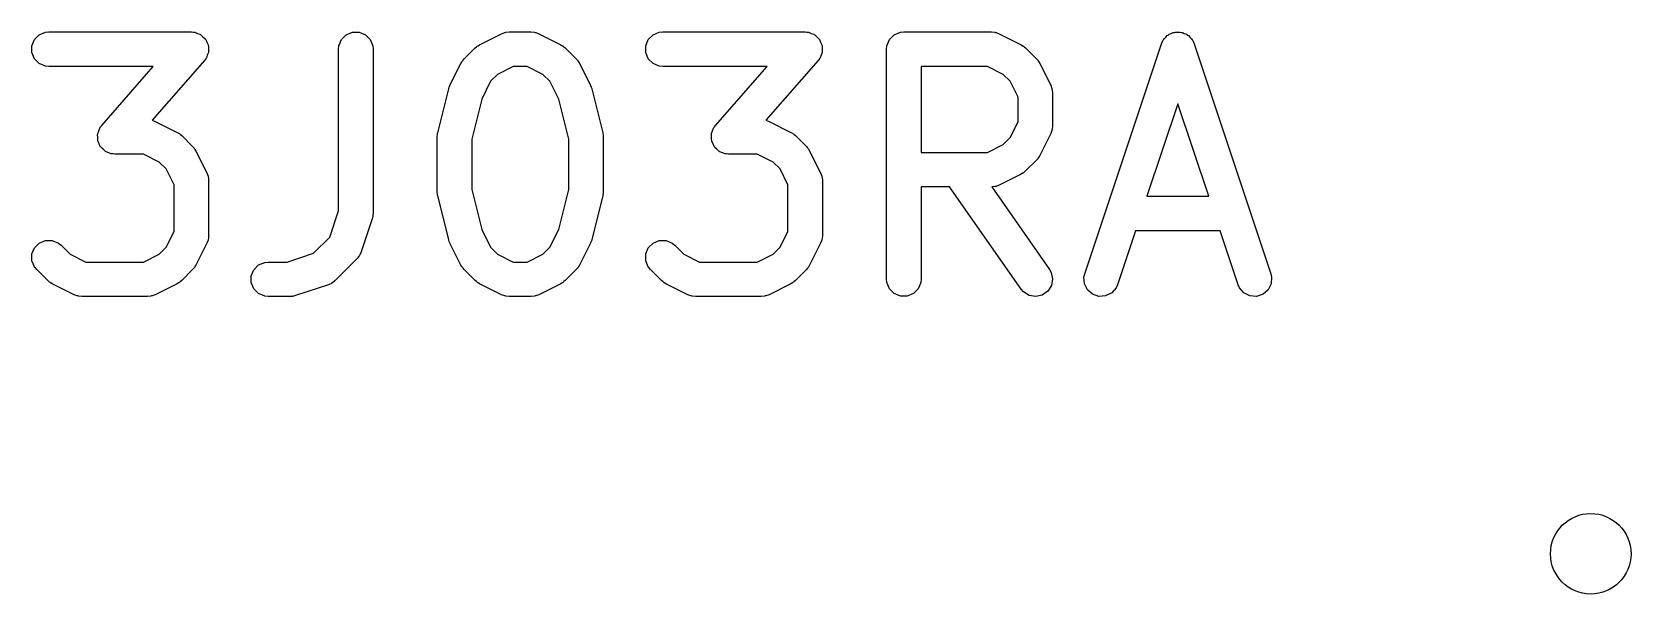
# Model space of a CAD drawing. Extents: x 0.28 to 3.32, y 0.21 to 2.59.
# Drawn here: x 2.9605 to 3.2341, y 1.0132 to 1.1094 of the extents above; entities that cross this region are included whole.
import ezdxf

# ---------------------------------------------------------------- set-up
doc = ezdxf.new("R2010")
doc.units = 0
doc.header["$MEASUREMENT"] = 0
doc.layers.add('BLACK', color=7, linetype='CONTINUOUS')

msp = doc.modelspace()

# ---------------------------------------------------------------- linework, layer by layer
at = {"layer": 'BLACK', "linetype": 'CONTINUOUS'}
for p, q in [((2.96053, 1.107), (2.96097, 1.10806)), ((2.96097, 1.10806), (2.96179, 1.10888)), ((2.96179, 1.10888), (2.96285, 1.10932)), ((2.96285, 1.10932), (2.96343, 1.10938)), ((2.96343, 1.10938), (2.9878, 1.10938)), ((2.9878, 1.10938), (2.98811, 1.10935)), ((2.98811, 1.10935), (2.98818, 1.10935)), ((2.98818, 1.10935), (2.98824, 1.10933)), ((2.98824, 1.10933), (2.98838, 1.10932)), ((2.98838, 1.10932), (2.98882, 1.10914)), ((2.98882, 1.10914), (2.98927, 1.10898)), ((2.98927, 1.10898), (2.98935, 1.10892)), ((2.98935, 1.10892), (2.98944, 1.10888)), ((2.98944, 1.10888), (2.98978, 1.10854)), ((2.98978, 1.10854), (2.99014, 1.10822)), ((2.99014, 1.10822), (2.99019, 1.10814)), ((2.99019, 1.10814), (2.99026, 1.10806)), ((2.99026, 1.10806), (2.99044, 1.10762)), ((3.01303, 1.107), (3.01347, 1.10806)), ((3.01347, 1.10806), (3.01428, 1.10888)), ((3.01428, 1.10888), (3.01535, 1.10932)), ((3.01535, 1.10932), (3.0165, 1.10932)), ((3.0165, 1.10932), (3.01756, 1.10888)), ((3.01756, 1.10888), (3.01838, 1.10806)), ((3.01838, 1.10806), (3.01882, 1.107)), ((3.0371, 1.10719), (3.04085, 1.10907)), ((3.04085, 1.10907), (3.04139, 1.10927)), ((3.04139, 1.10927), (3.0415, 1.10928)), ((3.0415, 1.10928), (3.04159, 1.10932)), ((3.04159, 1.10932), (3.04217, 1.10938)), ((3.04217, 1.10938), (3.04592, 1.10938)), ((3.04592, 1.10938), (3.04649, 1.10932)), ((3.04649, 1.10932), (3.04659, 1.10928)), ((3.04659, 1.10928), (3.0467, 1.10927)), ((3.0467, 1.10927), (3.04724, 1.10907)), ((3.04724, 1.10907), (3.05099, 1.10719)), ((3.06552, 1.107), (3.06596, 1.10806)), ((3.06596, 1.10806), (3.06678, 1.10888)), ((3.06678, 1.10888), (3.06784, 1.10932)), ((3.06784, 1.10932), (3.06842, 1.10938)), ((3.06842, 1.10938), (3.09279, 1.10938)), ((3.09279, 1.10938), (3.09309, 1.10935)), ((3.09309, 1.10935), (3.09317, 1.10935)), ((3.09317, 1.10935), (3.09322, 1.10933)), ((3.09322, 1.10933), (3.09336, 1.10932)), ((3.09336, 1.10932), (3.09381, 1.10914)), ((3.09381, 1.10914), (3.09426, 1.10898)), ((3.09426, 1.10898), (3.09434, 1.10892)), ((3.09434, 1.10892), (3.09443, 1.10888)), ((3.09443, 1.10888), (3.09477, 1.10854)), ((3.09477, 1.10854), (3.09513, 1.10822)), ((3.09513, 1.10822), (3.09517, 1.10814)), ((3.09517, 1.10814), (3.09524, 1.10806)), ((3.09524, 1.10806), (3.09543, 1.10762)), ((3.10676, 1.107), (3.10721, 1.10806)), ((3.10721, 1.10806), (3.10802, 1.10888)), ((3.10802, 1.10888), (3.10908, 1.10932)), ((3.10908, 1.10932), (3.10966, 1.10938)), ((3.10966, 1.10938), (3.12466, 1.10938)), ((3.12466, 1.10938), (3.12523, 1.10932)), ((3.12523, 1.10932), (3.12533, 1.10928)), ((3.12533, 1.10928), (3.12544, 1.10927)), ((3.12544, 1.10927), (3.12598, 1.10907)), ((3.12598, 1.10907), (3.12973, 1.10719)), ((3.15373, 1.10736), (3.15396, 1.10789)), ((3.15396, 1.10789), (3.1541, 1.10805)), ((3.1541, 1.10805), (3.1542, 1.10823)), ((3.1542, 1.10823), (3.15448, 1.10848)), ((3.15448, 1.10848), (3.15472, 1.10876)), ((3.15472, 1.10876), (3.15491, 1.10885)), ((3.15491, 1.10885), (3.15507, 1.10899)), ((3.15507, 1.10899), (3.15542, 1.10911)), ((3.15542, 1.10911), (3.15575, 1.10927)), ((3.15575, 1.10927), (3.15596, 1.10929)), ((3.15596, 1.10929), (3.15616, 1.10935)), ((3.15616, 1.10935), (3.15653, 1.10933)), ((3.15653, 1.10933), (3.1569, 1.10935)), ((3.1569, 1.10935), (3.1571, 1.10929)), ((3.1571, 1.10929), (3.15731, 1.10927)), ((3.15731, 1.10927), (3.15764, 1.10911)), ((3.15764, 1.10911), (3.15799, 1.10899)), ((3.15799, 1.10899), (3.15815, 1.10885)), ((3.15815, 1.10885), (3.15834, 1.10876)), ((3.15834, 1.10876), (3.15858, 1.10848)), ((3.15858, 1.10848), (3.15886, 1.10823)), ((3.15886, 1.10823), (3.15896, 1.10805)), ((3.15896, 1.10805), (3.1591, 1.10789)), ((3.1591, 1.10789), (3.15933, 1.10736)), ((2.96053, 1.10585), (2.96053, 1.107)), ((2.96097, 1.10478), (2.96053, 1.10585)), ((2.99051, 1.10541), (2.99036, 1.10495)), ((2.99044, 1.10762), (2.99065, 1.10719)), ((2.9907, 1.10585), (2.99051, 1.10541)), ((2.99065, 1.10719), (2.99066, 1.10709)), ((2.99066, 1.10709), (2.9907, 1.107)), ((2.9907, 1.107), (2.9907, 1.10652)), ((2.9907, 1.10652), (2.99073, 1.10604)), ((2.99073, 1.10604), (2.9907, 1.10595)), ((2.9907, 1.10595), (2.9907, 1.10585)), ((3.01297, 1.10642), (3.01303, 1.107)), ((3.01297, 1.07878), (3.01297, 1.10642)), ((3.01882, 1.107), (3.01888, 1.10642)), ((3.01888, 1.10642), (3.01888, 1.0783)), ((3.03446, 1.10476), (3.03633, 1.10664)), ((3.03633, 1.10664), (3.03656, 1.10682)), ((3.03656, 1.10682), (3.03661, 1.10688)), ((3.03661, 1.10688), (3.0367, 1.10694)), ((3.0367, 1.10694), (3.03678, 1.107)), ((3.03678, 1.107), (3.03685, 1.10703)), ((3.03685, 1.10703), (3.0371, 1.10719)), ((3.05099, 1.10719), (3.05124, 1.10703)), ((3.05124, 1.10703), (3.05131, 1.107)), ((3.05131, 1.107), (3.05139, 1.10694)), ((3.05139, 1.10694), (3.05148, 1.10688)), ((3.05148, 1.10688), (3.05153, 1.10682)), ((3.05153, 1.10682), (3.05176, 1.10664)), ((3.05176, 1.10664), (3.05363, 1.10476)), ((3.06552, 1.10585), (3.06552, 1.107)), ((3.06596, 1.10478), (3.06552, 1.10585)), ((3.0955, 1.10541), (3.09535, 1.10495)), ((3.09543, 1.10762), (3.09564, 1.10719)), ((3.09568, 1.10585), (3.0955, 1.10541)), ((3.09564, 1.10719), (3.09565, 1.10709)), ((3.09565, 1.10709), (3.09568, 1.107)), ((3.09568, 1.107), (3.09568, 1.10652)), ((3.09568, 1.10652), (3.09572, 1.10604)), ((3.09572, 1.10604), (3.09568, 1.10595)), ((3.09568, 1.10595), (3.09568, 1.10585)), ((3.10671, 1.10642), (3.10676, 1.107)), ((3.10671, 1.06705), (3.10671, 1.10642)), ((3.12973, 1.10719), (3.12998, 1.10703)), ((3.12998, 1.10703), (3.13005, 1.107)), ((3.13005, 1.107), (3.13013, 1.10694)), ((3.13013, 1.10694), (3.13022, 1.10688)), ((3.13022, 1.10688), (3.13027, 1.10682)), ((3.13027, 1.10682), (3.1305, 1.10664)), ((3.1305, 1.10664), (3.13237, 1.10476)), ((3.14061, 1.06799), (3.15373, 1.10736)), ((3.15933, 1.10736), (3.17245, 1.06799)), ((2.96179, 1.10397), (2.96097, 1.10478)), ((2.96285, 1.10353), (2.96179, 1.10397)), ((2.96343, 1.10347), (2.96285, 1.10353)), ((2.98129, 1.10347), (2.96343, 1.10347)), ((2.97246, 1.09337), (2.98129, 1.10347)), ((2.99002, 1.10448), (2.98109, 1.09427)), ((2.9902, 1.10473), (2.99002, 1.10448)), ((2.99026, 1.10478), (2.9902, 1.10473)), ((2.99028, 1.10484), (2.99026, 1.10478)), ((2.99036, 1.10495), (2.99028, 1.10484)), ((3.03203, 1.10025), (3.0339, 1.104)), ((3.0339, 1.104), (3.03406, 1.10424)), ((3.03406, 1.10424), (3.03409, 1.10432)), ((3.03409, 1.10432), (3.03416, 1.1044)), ((3.03416, 1.1044), (3.03421, 1.10449)), ((3.03421, 1.10449), (3.03427, 1.10454)), ((3.03427, 1.10454), (3.03446, 1.10476)), ((3.04287, 1.10347), (3.04017, 1.10212)), ((3.04522, 1.10347), (3.04287, 1.10347)), ((3.04792, 1.10212), (3.04522, 1.10347)), ((3.05363, 1.10476), (3.05382, 1.10454)), ((3.05382, 1.10454), (3.05388, 1.10449)), ((3.05388, 1.10449), (3.05393, 1.1044)), ((3.05393, 1.1044), (3.054, 1.10432)), ((3.054, 1.10432), (3.05403, 1.10424)), ((3.05403, 1.10424), (3.05418, 1.104)), ((3.05418, 1.104), (3.05606, 1.10025)), ((3.06678, 1.10397), (3.06596, 1.10478)), ((3.06784, 1.10353), (3.06678, 1.10397)), ((3.06842, 1.10347), (3.06784, 1.10353)), ((3.08628, 1.10347), (3.06842, 1.10347)), ((3.07744, 1.09337), (3.08628, 1.10347)), ((3.09501, 1.10448), (3.08608, 1.09427)), ((3.09519, 1.10473), (3.09501, 1.10448)), ((3.09524, 1.10478), (3.09519, 1.10473)), ((3.09526, 1.10484), (3.09524, 1.10478)), ((3.09535, 1.10495), (3.09526, 1.10484)), ((3.12396, 1.10347), (3.11261, 1.10347)), ((3.11261, 1.10347), (3.11261, 1.08875)), ((3.12666, 1.10212), (3.12396, 1.10347)), ((3.13237, 1.10476), (3.13256, 1.10454)), ((3.13256, 1.10454), (3.13262, 1.10449)), ((3.13262, 1.10449), (3.13267, 1.1044)), ((3.13267, 1.1044), (3.13274, 1.10432)), ((3.13274, 1.10432), (3.13277, 1.10424)), ((3.13277, 1.10424), (3.13292, 1.104)), ((3.13292, 1.104), (3.1348, 1.10025)), ((3.02993, 1.09214), (3.03181, 1.09964)), ((3.03181, 1.09964), (3.03182, 1.09968)), ((3.03182, 1.09971), (3.03191, 1.09994)), ((3.03182, 1.09968), (3.03182, 1.09971)), ((3.03191, 1.09994), (3.032, 1.10019)), ((3.032, 1.10019), (3.03201, 1.1002)), ((3.03201, 1.1002), (3.03203, 1.10025)), ((3.03897, 1.10093), (3.03746, 1.09789)), ((3.04017, 1.10212), (3.03897, 1.10093)), ((3.04912, 1.10093), (3.04792, 1.10212)), ((3.05063, 1.09789), (3.04912, 1.10093)), ((3.05606, 1.10025), (3.05607, 1.1002)), ((3.05607, 1.1002), (3.05609, 1.10019)), ((3.05609, 1.10019), (3.05617, 1.09995)), ((3.05617, 1.09995), (3.05627, 1.09971)), ((3.05627, 1.09971), (3.05627, 1.09968)), ((3.05627, 1.09968), (3.05628, 1.09964)), ((3.05628, 1.09964), (3.05816, 1.09214)), ((3.12786, 1.10093), (3.12666, 1.10212)), ((3.12921, 1.09823), (3.12786, 1.10093)), ((3.1348, 1.10025), (3.13501, 1.09971)), ((3.13501, 1.09971), (3.13501, 1.0996)), ((3.13501, 1.0996), (3.13505, 1.0995)), ((3.03746, 1.09789), (3.03575, 1.09106)), ((3.05234, 1.09106), (3.05063, 1.09789)), ((3.12921, 1.094), (3.12921, 1.09823)), ((3.13505, 1.0995), (3.13511, 1.09893)), ((3.13511, 1.09893), (3.13511, 1.0933)), ((3.15653, 1.09709), (3.15125, 1.08126)), ((3.16181, 1.08126), (3.15653, 1.09709)), ((2.98109, 1.09427), (2.98162, 1.09407)), ((3.08608, 1.09427), (3.08661, 1.09407)), ((2.97175, 1.09181), (2.97178, 1.0919)), ((2.97178, 1.09133), (2.97175, 1.09181)), ((2.97178, 1.092), (2.97197, 1.09245)), ((2.97178, 1.0919), (2.97178, 1.092)), ((2.97197, 1.09245), (2.97212, 1.0929)), ((2.97212, 1.0929), (2.9722, 1.09301)), ((2.9722, 1.09301), (2.97222, 1.09307)), ((2.97222, 1.09307), (2.97228, 1.09312)), ((2.97228, 1.09312), (2.97246, 1.09337)), ((2.98162, 1.09407), (2.98537, 1.09219)), ((2.98537, 1.09219), (2.98562, 1.09204)), ((2.98562, 1.09204), (2.98569, 1.09201)), ((2.98569, 1.09201), (2.98577, 1.09194)), ((2.98577, 1.09194), (2.98586, 1.09188)), ((2.98586, 1.09188), (2.98591, 1.09183)), ((2.98591, 1.09183), (2.98614, 1.09164)), ((2.98614, 1.09164), (2.98801, 1.08976)), ((3.02984, 1.09143), (3.02985, 1.09153)), ((3.02984, 1.08205), (3.02984, 1.09143)), ((3.02985, 1.09157), (3.02988, 1.09179)), ((3.02985, 1.09153), (3.02985, 1.09157)), ((3.02988, 1.09179), (3.0299, 1.092)), ((3.0299, 1.092), (3.02992, 1.09204)), ((3.02992, 1.09204), (3.02993, 1.09214)), ((3.05816, 1.09214), (3.05817, 1.09204)), ((3.05817, 1.09204), (3.05819, 1.092)), ((3.05819, 1.092), (3.05821, 1.09179)), ((3.05821, 1.09179), (3.05824, 1.09157)), ((3.05824, 1.09157), (3.05824, 1.09153)), ((3.05824, 1.09153), (3.05825, 1.09143)), ((3.05825, 1.09143), (3.05825, 1.08205)), ((3.07674, 1.09181), (3.07677, 1.0919)), ((3.07677, 1.09133), (3.07674, 1.09181)), ((3.07677, 1.092), (3.07695, 1.09245)), ((3.07677, 1.0919), (3.07677, 1.092)), ((3.07695, 1.09245), (3.07711, 1.0929)), ((3.07711, 1.0929), (3.07719, 1.09301)), ((3.07719, 1.09301), (3.07721, 1.09307)), ((3.07721, 1.09307), (3.07726, 1.09312)), ((3.07726, 1.09312), (3.07744, 1.09337)), ((3.08661, 1.09407), (3.09036, 1.09219)), ((3.09036, 1.09219), (3.09061, 1.09204)), ((3.09061, 1.09204), (3.09068, 1.09201)), ((3.09068, 1.09201), (3.09076, 1.09194)), ((3.09076, 1.09194), (3.09085, 1.09188)), ((3.09085, 1.09188), (3.0909, 1.09183)), ((3.0909, 1.09183), (3.09113, 1.09164)), ((3.09113, 1.09164), (3.093, 1.08976)), ((3.12786, 1.0913), (3.12921, 1.094)), ((3.1348, 1.09198), (3.13292, 1.08823)), ((3.13501, 1.09252), (3.1348, 1.09198)), ((3.13505, 1.09273), (3.13501, 1.09263)), ((3.13501, 1.09263), (3.13501, 1.09252)), ((3.13511, 1.0933), (3.13505, 1.09273)), ((2.97178, 1.09085), (2.97178, 1.09133)), ((2.97182, 1.09076), (2.97178, 1.09085)), ((2.97183, 1.09066), (2.97182, 1.09076)), ((2.97204, 1.09023), (2.97183, 1.09066)), ((2.97222, 1.08979), (2.97204, 1.09023)), ((2.97229, 1.08972), (2.97222, 1.08979)), ((2.97234, 1.08963), (2.97229, 1.08972)), ((2.9727, 1.08931), (2.97234, 1.08963)), ((2.97304, 1.08897), (2.9727, 1.08931)), ((2.97313, 1.08893), (2.97304, 1.08897)), ((2.9732, 1.08887), (2.97313, 1.08893)), ((2.97366, 1.08871), (2.9732, 1.08887)), ((2.9741, 1.08853), (2.97366, 1.08871)), ((2.98801, 1.08976), (2.9882, 1.08954)), ((2.9882, 1.08954), (2.98826, 1.08949)), ((2.98826, 1.08949), (2.98831, 1.0894)), ((2.98831, 1.0894), (2.98838, 1.08932)), ((2.98838, 1.08932), (2.98841, 1.08925)), ((2.98841, 1.08925), (2.98857, 1.089)), ((2.98857, 1.089), (2.99044, 1.08525)), ((3.03575, 1.09106), (3.03575, 1.08242)), ((3.05234, 1.08242), (3.05234, 1.09106)), ((3.07677, 1.09085), (3.07677, 1.09133)), ((3.07681, 1.09076), (3.07677, 1.09085)), ((3.07681, 1.09066), (3.07681, 1.09076)), ((3.07703, 1.09023), (3.07681, 1.09066)), ((3.07721, 1.08979), (3.07703, 1.09023)), ((3.07728, 1.08972), (3.07721, 1.08979)), ((3.07732, 1.08963), (3.07728, 1.08972)), ((3.07768, 1.08931), (3.07732, 1.08963)), ((3.07802, 1.08897), (3.07768, 1.08931)), ((3.07812, 1.08893), (3.07802, 1.08897)), ((3.07819, 1.08887), (3.07812, 1.08893)), ((3.07865, 1.08871), (3.07819, 1.08887)), ((3.07909, 1.08853), (3.07865, 1.08871)), ((3.093, 1.08976), (3.09319, 1.08954)), ((3.09319, 1.08954), (3.09325, 1.08949)), ((3.09325, 1.08949), (3.0933, 1.0894)), ((3.0933, 1.0894), (3.09337, 1.08932)), ((3.09337, 1.08932), (3.0934, 1.08925)), ((3.0934, 1.08925), (3.09355, 1.089)), ((3.09355, 1.089), (3.09543, 1.08525)), ((3.11261, 1.08875), (3.12396, 1.08875)), ((3.12396, 1.08875), (3.12666, 1.0901)), ((3.12666, 1.0901), (3.12786, 1.0913)), ((2.97424, 1.08852), (2.9741, 1.08853)), ((2.9743, 1.0885), (2.97424, 1.08852)), ((2.97437, 1.0885), (2.9743, 1.0885)), ((2.97468, 1.08847), (2.97437, 1.0885)), ((2.9796, 1.08847), (2.97468, 1.08847)), ((2.9823, 1.08712), (2.9796, 1.08847)), ((2.9835, 1.08593), (2.9823, 1.08712)), ((2.98485, 1.08323), (2.9835, 1.08593)), ((3.07923, 1.08852), (3.07909, 1.08853)), ((3.07928, 1.0885), (3.07923, 1.08852)), ((3.07936, 1.0885), (3.07928, 1.0885)), ((3.07966, 1.08847), (3.07936, 1.0885)), ((3.08459, 1.08847), (3.07966, 1.08847)), ((3.08729, 1.08712), (3.08459, 1.08847)), ((3.08849, 1.08593), (3.08729, 1.08712)), ((3.08983, 1.08323), (3.08849, 1.08593)), ((3.13237, 1.08746), (3.1305, 1.08559)), ((3.13256, 1.08769), (3.13237, 1.08746)), ((3.13262, 1.08774), (3.13256, 1.08769)), ((3.13267, 1.08783), (3.13262, 1.08774)), ((3.13274, 1.08791), (3.13267, 1.08783)), ((3.13277, 1.08798), (3.13274, 1.08791)), ((3.13292, 1.08823), (3.13277, 1.08798)), ((2.98485, 1.07525), (2.98485, 1.08323)), ((2.99044, 1.08525), (2.99065, 1.08471)), ((2.99065, 1.08471), (2.99066, 1.0846)), ((2.99066, 1.0846), (2.9907, 1.0845)), ((2.9907, 1.0845), (2.99075, 1.08393)), ((2.99075, 1.08393), (2.99075, 1.07455)), ((3.08983, 1.07525), (3.08983, 1.08323)), ((3.09543, 1.08525), (3.09564, 1.08471)), ((3.09564, 1.08471), (3.09564, 1.0846)), ((3.09564, 1.0846), (3.09568, 1.0845)), ((3.09568, 1.0845), (3.09574, 1.08393)), ((3.09574, 1.08393), (3.09574, 1.07455)), ((3.12598, 1.08316), (3.12544, 1.08295)), ((3.12973, 1.08504), (3.12598, 1.08316)), ((3.12998, 1.08519), (3.12973, 1.08504)), ((3.13005, 1.08522), (3.12998, 1.08519)), ((3.13013, 1.08529), (3.13005, 1.08522)), ((3.13022, 1.08534), (3.13013, 1.08529)), ((3.13027, 1.0854), (3.13022, 1.08534)), ((3.1305, 1.08559), (3.13027, 1.0854)), ((3.02985, 1.08195), (3.02984, 1.08205)), ((3.02985, 1.08191), (3.02985, 1.08195)), ((3.02988, 1.08169), (3.02985, 1.08191)), ((3.0299, 1.08148), (3.02988, 1.08169)), ((3.02992, 1.08144), (3.0299, 1.08148)), ((3.02993, 1.08134), (3.02992, 1.08144)), ((3.03181, 1.07384), (3.02993, 1.08134)), ((3.03575, 1.08242), (3.03746, 1.07558)), ((3.05063, 1.07558), (3.05234, 1.08242)), ((3.05816, 1.08134), (3.05628, 1.07384)), ((3.05817, 1.08144), (3.05816, 1.08134)), ((3.05819, 1.08148), (3.05817, 1.08144)), ((3.05821, 1.08169), (3.05819, 1.08148)), ((3.05824, 1.08191), (3.05821, 1.08169)), ((3.05825, 1.08205), (3.05824, 1.08195)), ((3.05824, 1.08195), (3.05824, 1.08191)), ((3.1175, 1.08285), (3.11261, 1.08285)), ((3.11261, 1.08285), (3.11261, 1.06705)), ((3.12974, 1.06536), (3.1175, 1.08285)), ((3.12523, 1.08291), (3.1247, 1.08285)), ((3.1247, 1.08285), (3.13458, 1.06875)), ((3.12533, 1.08295), (3.12523, 1.08291)), ((3.12544, 1.08295), (3.12533, 1.08295)), ((3.15125, 1.08126), (3.16181, 1.08126)), ((3.01147, 1.07427), (3.01297, 1.07878)), ((3.01882, 1.07773), (3.01879, 1.07765)), ((3.01883, 1.07783), (3.01882, 1.07773)), ((3.01885, 1.07793), (3.01883, 1.07783)), ((3.01888, 1.0783), (3.01885, 1.07801)), ((3.01885, 1.07801), (3.01885, 1.07793)), ((2.9835, 1.07255), (2.98485, 1.07525)), ((3.01872, 1.07737), (3.01685, 1.07174)), ((3.01879, 1.07765), (3.01872, 1.07737)), ((3.03746, 1.07558), (3.03897, 1.07255)), ((3.04912, 1.07255), (3.05063, 1.07558)), ((3.08849, 1.07255), (3.08983, 1.07525)), ((3.14928, 1.07535), (3.14621, 1.06612)), ((3.16378, 1.07535), (3.14928, 1.07535)), ((3.16685, 1.06612), (3.16378, 1.07535)), ((2.96053, 1.07138), (2.96097, 1.07244)), ((2.96097, 1.07244), (2.96179, 1.07326)), ((2.96179, 1.07326), (2.96285, 1.0737)), ((2.96285, 1.0737), (2.964, 1.0737)), ((2.964, 1.0737), (2.96507, 1.07326)), ((2.96507, 1.07326), (2.96552, 1.07289)), ((2.96552, 1.07289), (2.96705, 1.07136)), ((2.9823, 1.07136), (2.9835, 1.07255)), ((2.99044, 1.07323), (2.98857, 1.06948)), ((2.99065, 1.07377), (2.99044, 1.07323)), ((2.99066, 1.07388), (2.99065, 1.07377)), ((2.9907, 1.07398), (2.99066, 1.07388)), ((2.99075, 1.07455), (2.9907, 1.07398)), ((3.0087, 1.07151), (3.01147, 1.07427)), ((3.03182, 1.07379), (3.03181, 1.07384)), ((3.03182, 1.07377), (3.03182, 1.07379)), ((3.03191, 1.07353), (3.03182, 1.07377)), ((3.032, 1.07329), (3.03191, 1.07353)), ((3.03201, 1.07328), (3.032, 1.07329)), ((3.03203, 1.07323), (3.03201, 1.07328)), ((3.0339, 1.06948), (3.03203, 1.07323)), ((3.03897, 1.07255), (3.04017, 1.07136)), ((3.04792, 1.07136), (3.04912, 1.07255)), ((3.05606, 1.07323), (3.05418, 1.06948)), ((3.05607, 1.07328), (3.05606, 1.07323)), ((3.05609, 1.07329), (3.05607, 1.07328)), ((3.05617, 1.07353), (3.05609, 1.07329)), ((3.05627, 1.07377), (3.05617, 1.07353)), ((3.05628, 1.07384), (3.05627, 1.07379)), ((3.05627, 1.07379), (3.05627, 1.07377)), ((3.06552, 1.07138), (3.06596, 1.07244)), ((3.06596, 1.07244), (3.06678, 1.07326)), ((3.06678, 1.07326), (3.06784, 1.0737)), ((3.06784, 1.0737), (3.06899, 1.0737)), ((3.06899, 1.0737), (3.07006, 1.07326)), ((3.07006, 1.07326), (3.0705, 1.07289)), ((3.0705, 1.07289), (3.07204, 1.07136)), ((3.08729, 1.07136), (3.08849, 1.07255)), ((3.09543, 1.07323), (3.09355, 1.06948)), ((3.09564, 1.07377), (3.09543, 1.07323)), ((3.09568, 1.07398), (3.09564, 1.07388)), ((3.09564, 1.07388), (3.09564, 1.07377)), ((3.09574, 1.07455), (3.09568, 1.07398)), ((2.96053, 1.07023), (2.96053, 1.07138)), ((2.96097, 1.06916), (2.96053, 1.07023)), ((2.96705, 1.07136), (2.96975, 1.07001)), ((2.96975, 1.07001), (2.9796, 1.07001)), ((2.9796, 1.07001), (2.9823, 1.07136)), ((2.98857, 1.06948), (2.98841, 1.06924)), ((2.99847, 1.06869), (2.99928, 1.06951)), ((2.99928, 1.06951), (3.00035, 1.06995)), ((3.00035, 1.06995), (3.00092, 1.07001)), ((3.00092, 1.07001), (3.00419, 1.07001)), ((3.00419, 1.07001), (3.0087, 1.07151)), ((3.01614, 1.07059), (3.01239, 1.06684)), ((3.0165, 1.07104), (3.01614, 1.07059)), ((3.01654, 1.07114), (3.0165, 1.07104)), ((3.01661, 1.07122), (3.01654, 1.07114)), ((3.01685, 1.07174), (3.01661, 1.07122)), ((3.03406, 1.06924), (3.0339, 1.06948)), ((3.04017, 1.07136), (3.04287, 1.07001)), ((3.04287, 1.07001), (3.04522, 1.07001)), ((3.04522, 1.07001), (3.04792, 1.07136)), ((3.05418, 1.06948), (3.05403, 1.06924)), ((3.06552, 1.07023), (3.06552, 1.07138)), ((3.06596, 1.06916), (3.06552, 1.07023)), ((3.07204, 1.07136), (3.07474, 1.07001)), ((3.07474, 1.07001), (3.08459, 1.07001)), ((3.08459, 1.07001), (3.08729, 1.07136)), ((3.09355, 1.06948), (3.0934, 1.06924)), ((2.96134, 1.06872), (2.96097, 1.06916)), ((2.96322, 1.06684), (2.96134, 1.06872)), ((2.96344, 1.06666), (2.96322, 1.06684)), ((2.98614, 1.06684), (2.98591, 1.06666)), ((2.98801, 1.06872), (2.98614, 1.06684)), ((2.9882, 1.06894), (2.98801, 1.06872)), ((2.98826, 1.06899), (2.9882, 1.06894)), ((2.98831, 1.06908), (2.98826, 1.06899)), ((2.98838, 1.06916), (2.98831, 1.06908)), ((2.98841, 1.06924), (2.98838, 1.06916)), ((2.99803, 1.06763), (2.99847, 1.06869)), ((2.99803, 1.06648), (2.99803, 1.06763)), ((3.01239, 1.06684), (3.01194, 1.06647)), ((3.03409, 1.06916), (3.03406, 1.06924)), ((3.03416, 1.06908), (3.03409, 1.06916)), ((3.03421, 1.06899), (3.03416, 1.06908)), ((3.03427, 1.06894), (3.03421, 1.06899)), ((3.03446, 1.06872), (3.03427, 1.06894)), ((3.03633, 1.06684), (3.03446, 1.06872)), ((3.03656, 1.06666), (3.03633, 1.06684)), ((3.05176, 1.06684), (3.05153, 1.06666)), ((3.05363, 1.06872), (3.05176, 1.06684)), ((3.05382, 1.06894), (3.05363, 1.06872)), ((3.05388, 1.06899), (3.05382, 1.06894)), ((3.05393, 1.06908), (3.05388, 1.06899)), ((3.054, 1.06916), (3.05393, 1.06908)), ((3.05403, 1.06924), (3.054, 1.06916)), ((3.06633, 1.06872), (3.06596, 1.06916)), ((3.0682, 1.06684), (3.06633, 1.06872)), ((3.06843, 1.06666), (3.0682, 1.06684)), ((3.09113, 1.06684), (3.0909, 1.06666)), ((3.093, 1.06872), (3.09113, 1.06684)), ((3.09319, 1.06894), (3.093, 1.06872)), ((3.09325, 1.06899), (3.09319, 1.06894)), ((3.0933, 1.06908), (3.09325, 1.06899)), ((3.09337, 1.06916), (3.0933, 1.06908)), ((3.0934, 1.06924), (3.09337, 1.06916)), ((3.10676, 1.06648), (3.10671, 1.06705)), ((3.11261, 1.06705), (3.11256, 1.06648)), ((3.13458, 1.06875), (3.13486, 1.06824)), ((3.13486, 1.06824), (3.13511, 1.06712)), ((3.13511, 1.06712), (3.13491, 1.06598)), ((3.14048, 1.06742), (3.14061, 1.06799)), ((3.14056, 1.06627), (3.14048, 1.06742)), ((3.17245, 1.06799), (3.17258, 1.06742)), ((3.17258, 1.06742), (3.1725, 1.06627)), ((2.96349, 1.0666), (2.96344, 1.06666)), ((2.96358, 1.06654), (2.96349, 1.0666)), ((2.96366, 1.06647), (2.96358, 1.06654)), ((2.96374, 1.06644), (2.96366, 1.06647)), ((2.96398, 1.06629), (2.96374, 1.06644)), ((2.96773, 1.06441), (2.96398, 1.06629)), ((2.96827, 1.06421), (2.96773, 1.06441)), ((2.96838, 1.0642), (2.96827, 1.06421)), ((2.96848, 1.06416), (2.96838, 1.0642)), ((2.96905, 1.0641), (2.96848, 1.06416)), ((2.9803, 1.0641), (2.96905, 1.0641)), ((2.98088, 1.06416), (2.9803, 1.0641)), ((2.98098, 1.0642), (2.98088, 1.06416)), ((2.98108, 1.06421), (2.98098, 1.0642)), ((2.98162, 1.06441), (2.98108, 1.06421)), ((2.98537, 1.06629), (2.98162, 1.06441)), ((2.98562, 1.06644), (2.98537, 1.06629)), ((2.98569, 1.06647), (2.98562, 1.06644)), ((2.98577, 1.06654), (2.98569, 1.06647)), ((2.98586, 1.0666), (2.98577, 1.06654)), ((2.98591, 1.06666), (2.98586, 1.0666)), ((2.99847, 1.06541), (2.99803, 1.06648)), ((2.99928, 1.0646), (2.99847, 1.06541)), ((3.00035, 1.06416), (2.99928, 1.0646)), ((3.00092, 1.0641), (3.00035, 1.06416)), ((3.00467, 1.0641), (3.00092, 1.0641)), ((3.00497, 1.06413), (3.00467, 1.0641)), ((3.00504, 1.06412), (3.00497, 1.06413)), ((3.00515, 1.06415), (3.00504, 1.06412)), ((3.00525, 1.06416), (3.00515, 1.06415)), ((3.00532, 1.06419), (3.00525, 1.06416)), ((3.00561, 1.06425), (3.00532, 1.06419)), ((3.01123, 1.06613), (3.00561, 1.06425)), ((3.01176, 1.06636), (3.01123, 1.06613)), ((3.01184, 1.06643), (3.01176, 1.06636)), ((3.01194, 1.06647), (3.01184, 1.06643)), ((3.03661, 1.0666), (3.03656, 1.06666)), ((3.0367, 1.06654), (3.03661, 1.0666)), ((3.03678, 1.06647), (3.0367, 1.06654)), ((3.03685, 1.06644), (3.03678, 1.06647)), ((3.0371, 1.06629), (3.03685, 1.06644)), ((3.04085, 1.06441), (3.0371, 1.06629)), ((3.04139, 1.06421), (3.04085, 1.06441)), ((3.0415, 1.0642), (3.04139, 1.06421)), ((3.04159, 1.06416), (3.0415, 1.0642)), ((3.04217, 1.0641), (3.04159, 1.06416)), ((3.04592, 1.0641), (3.04217, 1.0641)), ((3.04649, 1.06416), (3.04592, 1.0641)), ((3.04659, 1.0642), (3.04649, 1.06416)), ((3.0467, 1.06421), (3.04659, 1.0642)), ((3.04724, 1.06441), (3.0467, 1.06421)), ((3.05099, 1.06629), (3.04724, 1.06441)), ((3.05124, 1.06644), (3.05099, 1.06629)), ((3.05131, 1.06647), (3.05124, 1.06644)), ((3.05139, 1.06654), (3.05131, 1.06647)), ((3.05148, 1.0666), (3.05139, 1.06654)), ((3.05153, 1.06666), (3.05148, 1.0666)), ((3.06848, 1.0666), (3.06843, 1.06666)), ((3.06857, 1.06654), (3.06848, 1.0666)), ((3.06865, 1.06647), (3.06857, 1.06654)), ((3.06872, 1.06644), (3.06865, 1.06647)), ((3.06897, 1.06629), (3.06872, 1.06644)), ((3.07272, 1.06441), (3.06897, 1.06629)), ((3.07326, 1.06421), (3.07272, 1.06441)), ((3.07337, 1.0642), (3.07326, 1.06421)), ((3.07346, 1.06416), (3.07337, 1.0642)), ((3.07404, 1.0641), (3.07346, 1.06416)), ((3.08529, 1.0641), (3.07404, 1.0641)), ((3.08586, 1.06416), (3.08529, 1.0641)), ((3.08596, 1.0642), (3.08586, 1.06416)), ((3.08607, 1.06421), (3.08596, 1.0642)), ((3.08661, 1.06441), (3.08607, 1.06421)), ((3.09036, 1.06629), (3.08661, 1.06441)), ((3.09061, 1.06644), (3.09036, 1.06629)), ((3.09068, 1.06647), (3.09061, 1.06644)), ((3.09076, 1.06654), (3.09068, 1.06647)), ((3.09085, 1.0666), (3.09076, 1.06654)), ((3.0909, 1.06666), (3.09085, 1.0666)), ((3.10721, 1.06541), (3.10676, 1.06648)), ((3.10802, 1.0646), (3.10721, 1.06541)), ((3.10908, 1.06416), (3.10802, 1.0646)), ((3.11024, 1.06416), (3.10908, 1.06416)), ((3.1113, 1.0646), (3.11024, 1.06416)), ((3.11212, 1.06541), (3.1113, 1.0646)), ((3.11256, 1.06648), (3.11212, 1.06541)), ((3.13012, 1.06492), (3.12974, 1.06536)), ((3.13109, 1.0643), (3.13012, 1.06492)), ((3.13222, 1.0641), (3.13109, 1.0643)), ((3.13335, 1.06435), (3.13222, 1.0641)), ((3.13429, 1.06501), (3.13335, 1.06435)), ((3.13491, 1.06598), (3.13429, 1.06501)), ((3.14107, 1.06524), (3.14056, 1.06627)), ((3.14194, 1.06449), (3.14107, 1.06524)), ((3.14304, 1.06412), (3.14194, 1.06449)), ((3.14419, 1.06421), (3.14304, 1.06412)), ((3.14522, 1.06472), (3.14419, 1.06421)), ((3.14597, 1.06559), (3.14522, 1.06472)), ((3.14621, 1.06612), (3.14597, 1.06559)), ((3.16709, 1.06559), (3.16685, 1.06612)), ((3.16784, 1.06472), (3.16709, 1.06559)), ((3.16887, 1.06421), (3.16784, 1.06472)), ((3.17002, 1.06412), (3.16887, 1.06421)), ((3.17112, 1.06449), (3.17002, 1.06412)), ((3.17199, 1.06524), (3.17112, 1.06449)), ((3.1725, 1.06627), (3.17199, 1.06524))]:
    msp.add_line(p, q, dxfattribs=at)
at = {"layer": 'BLACK'}
msp.add_circle((3.22717, 1.02008), 0.00689, dxfattribs=at)

doc.saveas('drawing.dxf')
